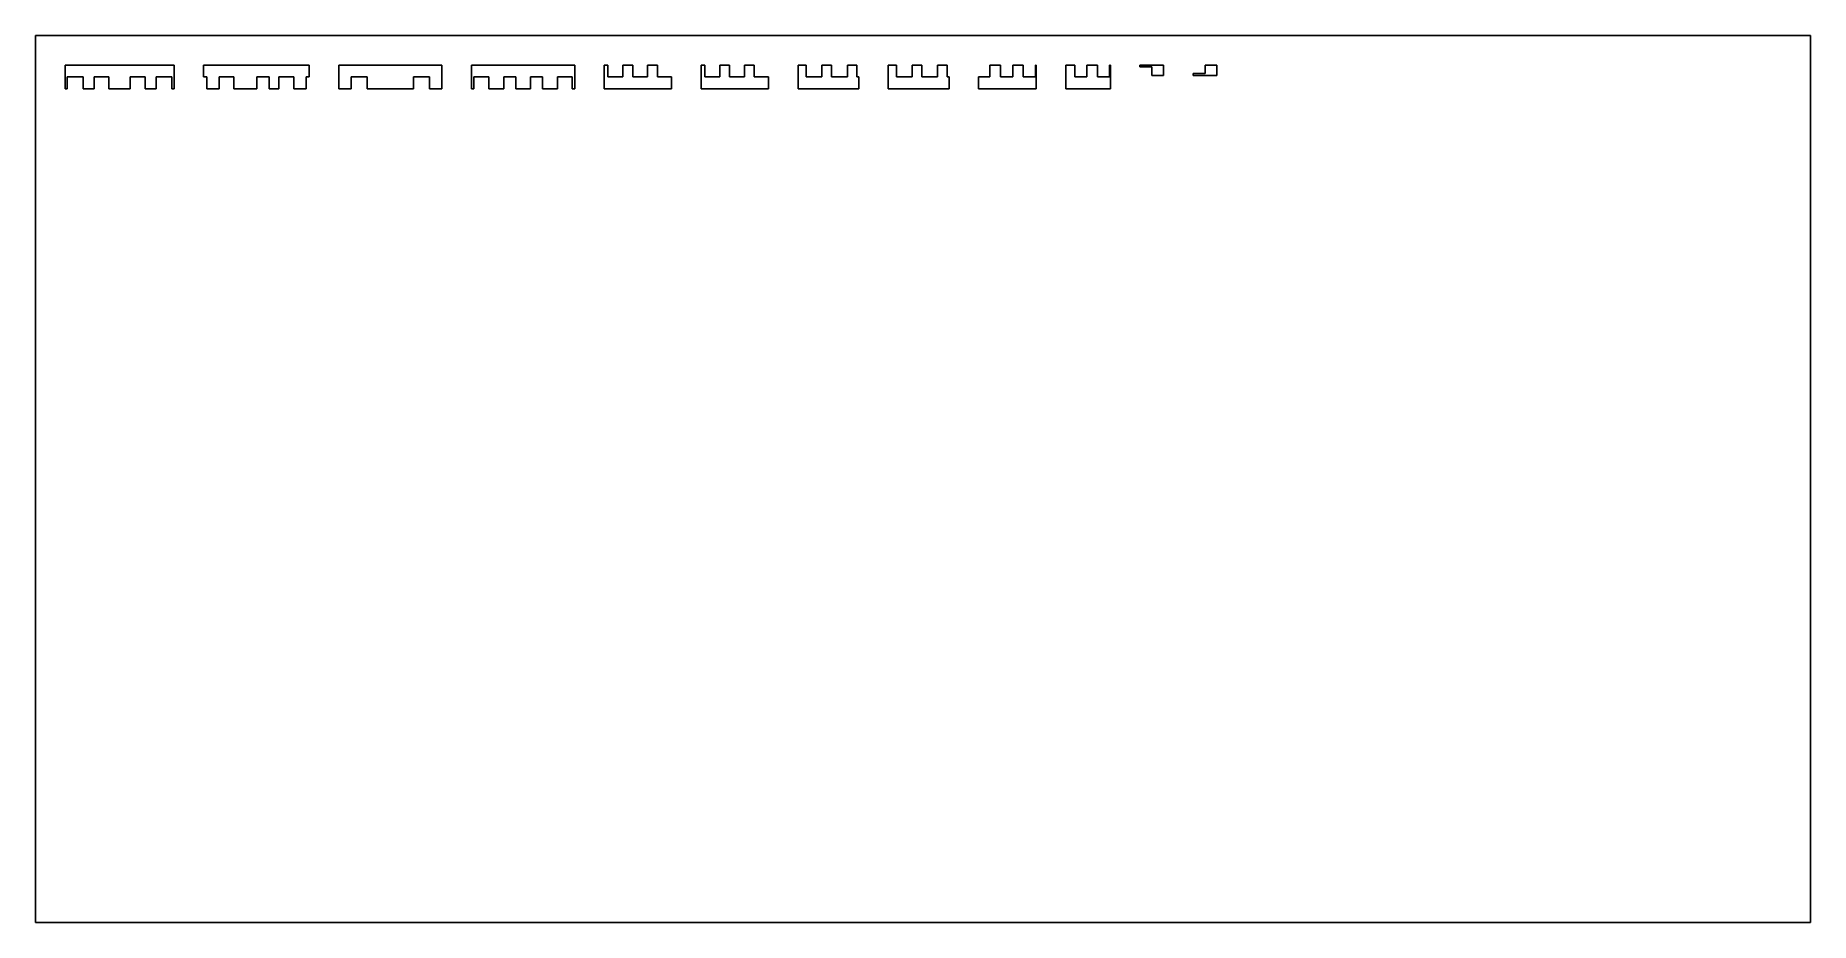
# Model space of a CAD drawing. Header units: metres. Extents: x 0 to 600, y 0 to 300.
import ezdxf

# ---------------------------------------------------------------- set-up
doc = ezdxf.new("R2010")
doc.units = ezdxf.units.M

msp = doc.modelspace()

# ---------------------------------------------------------------- linework, layer by layer
at = {"layer": 'C-1'}
for p, q in [((257.752052, 282), (257.752052, 290)), ((257.752052, 290), (260.497522, 290)), ((260.497522, 290), (260.497522, 286)), ((265.84148, 286), (265.84148, 290)), ((265.84148, 290), (269.08695, 290)), ((269.08695, 290), (269.08695, 286)), ((274.430908, 286), (274.430908, 290)), ((274.430908, 290), (277.676378, 290)), ((277.676378, 290), (277.676378, 286)), ((278.277611, 282), (257.752052, 282)), ((260.497522, 286), (265.84148, 286)), ((269.08695, 286), (274.430908, 286)), ((277.676378, 286), (278.277611, 286)), ((278.277611, 286), (278.277611, 282))]:
    msp.add_line(p, q, dxfattribs=at)
at = {"layer": 'C-2'}
for p, q in [((225.005638, 282), (225.005638, 290)), ((225.005638, 290), (226.271835, 290)), ((226.271835, 290), (226.271835, 286)), ((231.327059, 286), (231.327059, 290)), ((231.327059, 290), (234.625946, 290)), ((234.625946, 290), (234.625946, 286)), ((239.681169, 286), (239.681169, 290)), ((239.681169, 290), (242.980057, 290)), ((242.980057, 290), (242.980057, 286)), ((247.752052, 282), (225.005638, 282)), ((226.271835, 286), (231.327059, 286)), ((234.625946, 286), (239.681169, 286)), ((242.980057, 286), (247.752052, 286)), ((247.752052, 286), (247.752052, 282))]:
    msp.add_line(p, q, dxfattribs=at)
at = {"layer": 'C-3'}
for p, q in [((348.226522, 282), (348.226522, 290)), ((348.226522, 290), (351.329371, 290)), ((351.329371, 290), (351.329371, 286)), ((355.408164, 286), (355.408164, 290)), ((355.408164, 290), (359.011013, 290)), ((359.011013, 290), (359.011013, 286)), ((363.089807, 286), (363.089807, 290)), ((363.089807, 290), (363.345789, 290)), ((363.345789, 290), (363.345789, 282)), ((363.345789, 282), (348.226522, 282)), ((351.329371, 286), (355.408164, 286)), ((359.011013, 286), (363.089807, 286))]:
    msp.add_line(p, q, dxfattribs=at)
at = {"layer": 'C-4'}
for p, q in [((322.629231, 286), (322.629231, 290)), ((322.629231, 290), (326.23208, 290)), ((326.23208, 290), (326.23208, 286)), ((330.310873, 286), (330.310873, 290)), ((330.310873, 290), (333.913722, 290)), ((333.913722, 290), (333.913722, 286)), ((337.992516, 286), (337.992516, 290)), ((337.992516, 290), (338.226522, 290)), ((338.226522, 290), (338.226522, 282)), ((318.799141, 282), (318.799141, 286)), ((318.799141, 286), (322.629231, 286)), ((338.226522, 282), (318.799141, 282)), ((326.23208, 286), (330.310873, 286)), ((333.913722, 286), (337.992516, 286))]:
    msp.add_line(p, q, dxfattribs=at)
at = {"layer": 'C-5'}
for p, q in [((192.253872, 282), (192.253872, 290)), ((192.253872, 290), (193.520069, 290)), ((193.520069, 290), (193.520069, 286)), ((198.575292, 286), (198.575292, 290)), ((198.575292, 290), (201.874179, 290)), ((201.874179, 290), (201.874179, 286)), ((206.929403, 286), (206.929403, 290)), ((206.929403, 290), (210.22829, 290)), ((210.22829, 290), (210.22829, 286)), ((215.005638, 282), (192.253872, 282)), ((193.520069, 286), (198.575292, 286)), ((201.874179, 286), (206.929403, 286)), ((210.22829, 286), (215.005638, 286)), ((215.005638, 286), (215.005638, 282))]:
    msp.add_line(p, q, dxfattribs=at)
at = {"layer": 'C-6'}
for p, q in [((288.277611, 282), (288.277611, 290)), ((288.277611, 290), (291.02308, 290)), ((291.02308, 290), (291.02308, 286)), ((296.367039, 286), (296.367039, 290)), ((296.367039, 290), (299.612508, 290)), ((299.612508, 290), (299.612508, 286)), ((304.956467, 286), (304.956467, 290)), ((304.956467, 290), (308.201936, 290)), ((308.201936, 290), (308.201936, 286)), ((308.799141, 282), (288.277611, 282)), ((291.02308, 286), (296.367039, 286)), ((299.612508, 286), (304.956467, 286)), ((308.201936, 286), (308.799141, 286)), ((308.799141, 286), (308.799141, 282))]:
    msp.add_line(p, q, dxfattribs=at)
at = {"layer": 'sheet_boundary'}
for p, q in [((0, 300), (600, 300)), ((0, 0), (0, 300)), ((600, 300), (600, 0)), ((600, 0), (0, 0))]:
    msp.add_line(p, q, dxfattribs=at)
at = {"layer": 'Y-2'}
for p, q in [((102.505025, 282), (102.505025, 290)), ((102.505025, 290), (137.379449, 290)), ((137.379449, 290), (137.379449, 282)), ((106.748649, 282), (102.505025, 282)), ((112.092607, 286), (106.748649, 286)), ((106.748649, 286), (106.748649, 282)), ((112.092607, 282), (112.092607, 286)), ((127.801622, 282), (112.092607, 282)), ((133.14558, 286), (127.801622, 286)), ((127.801622, 286), (127.801622, 282)), ((133.14558, 282), (133.14558, 286)), ((137.379449, 282), (133.14558, 282))]:
    msp.add_line(p, q, dxfattribs=at)
at = {"layer": 'Y-3'}
for p, q in [((10, 282), (10, 290)), ((10, 290), (46.81779, 290)), ((46.81779, 290), (46.81779, 282)), ((10.742449, 282), (10, 282)), ((16.086407, 286), (10.742449, 286)), ((10.742449, 286), (10.742449, 282)), ((16.086407, 282), (16.086407, 286)), ((19.780948, 282), (16.086407, 282)), ((24.836171, 286), (19.780948, 286)), ((19.780948, 286), (19.780948, 282)), ((24.836171, 282), (24.836171, 286)), ((31.991373, 282), (24.836171, 282)), ((37.046597, 286), (31.991373, 286)), ((31.991373, 286), (31.991373, 282)), ((37.046597, 282), (37.046597, 286)), ((40.741137, 282), (37.046597, 282)), ((46.085095, 286), (40.741137, 286)), ((40.741137, 286), (40.741137, 282)), ((46.085095, 282), (46.085095, 286)), ((46.81779, 282), (46.085095, 282))]:
    msp.add_line(p, q, dxfattribs=at)
at = {"layer": 'Y-4'}
for p, q in [((56.81779, 286), (56.81779, 290)), ((56.81779, 290), (92.505025, 290)), ((92.505025, 290), (92.505025, 286)), ((57.866063, 286), (56.81779, 286)), ((57.866063, 282), (57.866063, 286)), ((62.031043, 282), (57.866063, 282)), ((67.086266, 286), (62.031043, 286)), ((62.031043, 286), (62.031043, 282)), ((67.086266, 282), (67.086266, 286)), ((74.85409, 282), (67.086266, 282)), ((78.932884, 286), (74.85409, 286)), ((74.85409, 286), (74.85409, 282)), ((78.932884, 282), (78.932884, 286)), ((82.246303, 282), (78.932884, 282)), ((87.301527, 286), (82.246303, 286)), ((82.246303, 286), (82.246303, 282)), ((87.301527, 282), (87.301527, 286)), ((91.466507, 282), (87.301527, 282)), ((92.505025, 286), (91.466507, 286)), ((91.466507, 286), (91.466507, 282))]:
    msp.add_line(p, q, dxfattribs=at)
at = {"layer": 'Y-5'}
for p, q in [((147.379449, 282), (147.379449, 290)), ((147.379449, 290), (182.253872, 290)), ((182.253872, 290), (182.253872, 282)), ((148.183878, 282), (147.379449, 282)), ((153.239101, 286), (148.183878, 286)), ((148.183878, 286), (148.183878, 282)), ((153.239101, 282), (153.239101, 286)), ((158.266749, 282), (153.239101, 282)), ((162.345543, 286), (158.266749, 286)), ((158.266749, 286), (158.266749, 282)), ((162.345543, 282), (162.345543, 286)), ((167.297532, 282), (162.345543, 282)), ((171.376325, 286), (167.297532, 286)), ((167.297532, 286), (167.297532, 282)), ((171.376325, 282), (171.376325, 286)), ((176.403973, 282), (171.376325, 282)), ((181.459197, 286), (176.403973, 286)), ((176.403973, 286), (176.403973, 282)), ((181.459197, 282), (181.459197, 286)), ((182.253872, 282), (181.459197, 282))]:
    msp.add_line(p, q, dxfattribs=at)
at = {"layer": 'Y-6-1'}
for p, q in [((373.345789, 289.340338), (373.345789, 290)), ((373.345789, 290), (381.345789, 290)), ((377.345789, 289.340338), (373.345789, 289.340338)), ((377.345789, 286.471431), (377.345789, 289.340338)), ((381.345789, 290), (381.345789, 286.471431)), ((381.345789, 286.471431), (377.345789, 286.471431))]:
    msp.add_line(p, q, dxfattribs=at)
at = {"layer": 'Y-6-2'}
for p, q in [((395.345789, 287.121339), (395.345789, 290)), ((395.345789, 290), (399.345789, 290)), ((399.345789, 290), (399.345789, 286.471431)), ((391.345789, 286.471431), (391.345789, 287.121339)), ((391.345789, 287.121339), (395.345789, 287.121339)), ((399.345789, 286.471431), (391.345789, 286.471431))]:
    msp.add_line(p, q, dxfattribs=at)

doc.saveas('drawing.dxf')
